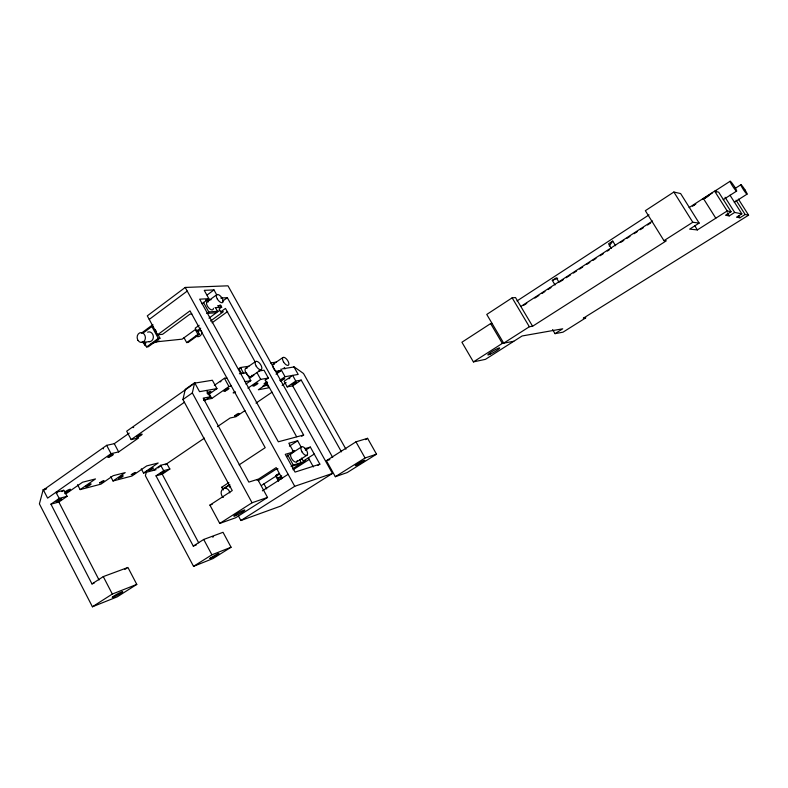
<?xml version="1.0" encoding="UTF-8"?>
<svg xmlns="http://www.w3.org/2000/svg" width="788" height="788" viewBox="0 0 788 788"><rect width="100%" height="100%" fill="white"/><g stroke="black" fill="none" stroke-linecap="round" stroke-linejoin="round"><path stroke-width="1.18" d="M267.536 497.435L252.061 502.754L192.341 392.926L194.656 382.702L185.318 389.302L182.914 399.546L232.253 490.569L209.903 505.108L219.754 523.429L235.71 517.736L267.536 497.435L257.646 479.34L248.831 482.098L203.196 398.127L210.229 396.827L206.594 390.434M46.62 488.757L43.212 489.614L39.4 503.877L92.413 606.78L117.225 596.851L136.787 584.4L127.942 567.468L103.277 576.599L91.979 583.928L50.944 504.172L59.238 498.39L67.098 496.302L63.769 490.294L55.889 492.323L59.238 498.39M146.686 471.096L145.366 475.706L193.533 566.345L212.996 558.564L231.061 547.236L223.024 532.304L203.708 539.455L193.287 546.094L156.014 475.853L163.697 470.653L169.863 469.008L166.829 463.708L160.653 465.304L152.99 470.525M609.222 246.014L612.749 241.089L615.595 245.728M157.876 467.757L158.585 467.166M280.134 380.712L284.695 378.516L280.686 381.087M238.567 516.239L240.882 520.523L280.794 506.044L332.447 473.44L227.988 285.817L185.219 287.443L147.297 315.85L157.58 334.772L162.574 334.299L189.947 314.146L191.878 314.008M149.237 319.416L187.219 291.077M141.397 333.166L152.921 324.597M143.17 332.989L151.867 326.527L153.522 326.39M207.155 294.968L213.991 289.925L216.848 295.067M142.687 341.529L143.574 343.164L144.913 342.179M157.58 334.772L190.007 310.856L265.192 447.683L239.138 464.851M201.955 303.774L208.869 298.682L204.259 290.348L213.991 289.925M207.086 301.824L216.867 294.623M143.761 341.578L146.657 346.947L158.299 338.377L159.954 338.21L157.738 334.142M159.954 338.21L148.321 346.759L146.657 346.947M222.64 301.124L227.338 297.687L303.636 435.015L301.686 436.286M217.508 311.309L208.761 311.94L206.692 313.447L215.469 312.806L217.508 311.309L215.764 308.147M218.611 306.099L220.246 304.907L221.526 307.221L219.084 309.014L220.679 311.91L223.359 311.713L210.563 321.021M157.984 467.816L158.949 467.156M199.147 325.306L195.207 328.172L196.783 331.039L201.304 330.605M208.978 318.145L219.793 310.265M220.679 311.91L225.466 308.423L255.105 361.869M196.783 331.039L200.723 328.172M212.041 322.814L227.643 311.487M184.037 337.747L186.687 342.583L197.946 334.417L199.433 334.27L197.187 330.182M199.433 334.27L188.194 342.416L186.687 342.583M129.232 433.144L114.28 443.674L106.666 445.338L43.399 489.978L45.704 489.397M192.863 384.505L126.701 431.194L131.163 439.576L138.639 437.951L118.653 451.918L111.059 453.661L47.615 498.124L43.212 489.614M182.914 399.546L192.341 392.926M131.163 439.576L184.451 402.235M61.937 491.574L63.769 490.294M214.356 385.332L224.442 378.279L226.846 377.895M241.621 373.768L238.794 368.656L240.419 367.523L248.88 366.243M245.57 368.498L255.617 361.495M208.259 394.68L216.956 388.622L212.366 380.249L194.863 383.096M50.944 504.172L58.844 502.045L67.098 496.302M204.634 400.718L210.229 396.827M77.569 484.699L80.13 489.604L95.496 478.937L82.573 482.217L67.069 493.022L64.783 493.623M205.107 399.703L211.765 398.462L228.973 386.524L231.357 386.1M251.175 376.565L261.242 369.602M249.353 378.378L253.864 375.255L251.461 375.649M273.16 364.253L282.931 357.506M235.09 391.518L233.13 392.877L235.543 392.434M245.895 384.061L250.811 380.673L246.358 372.625L239.414 373.739M110.763 476.671L113.029 480.985L125.193 472.613L113.186 475.686L100.923 484.157L80.13 489.604M247.905 388.169L260.69 379.373L268.363 378.043L264.01 370.212L258.503 371.089M265.261 380.171L268.363 378.043M276.046 374.162L280.981 370.774L278.755 371.138M267.053 383.805L258.346 389.764L268.787 387.814L266.275 383.273M141.298 468.85L143.505 473.007L158.171 462.999L146.706 465.915L131.911 476.041L113.029 480.985M279.976 380.18L285.059 376.713L298.189 374.418L293.796 366.647L303.518 373.502L345.942 449.199M217.458 426.623L230.116 418.004L235.927 416.744L244.96 410.597M165.234 464.792L204.456 438.128M256.011 403.092L272.077 392.168M282.124 385.342L286.133 382.604M295.776 381.087L292.703 375.393L284.143 381.215L287.196 386.898L295.776 381.087L301.203 380.092L341.45 451.849M156.014 475.853L162.22 474.179L169.863 469.008M287.196 386.898L292.683 385.854L301.203 380.092M223.25 490.018L221.753 487.24L228.865 482.581M532.599 326.242L515.5 297.539L512.141 297.834L486.757 314.442L503.699 343.154L529.349 326.754L532.599 326.242L666.323 240.813L663.969 240.675L645.352 210.691L673.858 192.036L680.625 193.562L699.143 223.083L689.677 229.121L697.37 229.919L727.176 210.967L731.047 211.726L718.686 192.193L714.617 191.11L689.096 207.589M229.485 484.728L223.359 488.737L229.998 484.925M289.403 446.185L297.657 440.807L301.223 447.239M517.017 300.937L649.016 214.888M555.057 284.99L552.319 280.429L556.338 277.819L559.086 282.38M612.749 241.089L608.563 243.817L611.399 248.447M492.037 323.385L490.629 323.582L461.916 342.238L473.411 361.899L485.438 359.348L522.109 335.974L562.711 328.803L555.028 333.659L552.585 329.571M286.507 456.548L293.629 451.918L288.822 443.23L297.657 440.807M292.25 452.933L301.637 446.835M520.829 306.483L652.572 220.995M523.734 305.301L526.768 303.341M534.855 298.1L538.894 295.47M541.927 293.51L544.961 291.54M547.985 289.58L551.019 287.61M560.11 281.71L563.193 279.72M566.267 277.721L570.374 275.061M573.447 273.062L576.52 271.062M579.604 269.072L582.677 267.073M586.784 264.413L589.857 262.414M592.94 260.424L596.014 258.425M600.111 255.765L603.194 253.766M607.292 251.106L609.351 249.776M620.747 242.389L623.83 240.379M626.923 238.38L630.016 236.37M634.133 233.701L637.226 231.692M640.309 229.692L643.402 227.693M647.519 225.013L650.612 223.014M256.996 480.059L276.174 467.629L282.005 478.237M258.395 480.65L275.376 469.658L278.006 468.85M305.399 450.293L310.364 447.082L319.849 464.162L317.879 465.422M124.868 569.458L126.917 568.138M715.79 190.509L730.131 181.25M702.6 199.266L712.332 192.991M693.736 205.392L695.804 204.053M705.093 198.064L709.23 195.394M692.455 206.269L694.524 204.939M704.846 198.281L706.905 196.951M296.682 461.866L307.044 455.188M281.799 477.055L277.671 478.375L276.036 475.4L279.041 473.46M300.041 459.916L302.05 458.626M261.892 485.201L278.863 474.258M301.233 462.615L293.294 465.068L291.117 466.476L299.076 464.004L301.233 462.615L299.558 459.601M301.617 458.074L303.291 461.088L314.225 454.046M277.671 478.375L281.68 475.804M292.693 468.712L305.714 460.34L303.291 461.088M293.116 469.776L309.586 459.197M288.93 378.634L289.491 378.279M262.384 490.835L288.122 474.307M734.987 188.519L740.878 184.747M723.256 199.65L736.613 191.1M219.754 523.429L252.061 502.754M473.411 361.899L502.33 343.401L513.766 341.283M663.969 240.675L692.79 222.255L699.143 223.083M92.413 606.78L112.329 594.044L136.787 584.4M326.409 460.684L355.969 441.832L367.582 438.325L376.516 454.174L347.212 472.564L335.324 476.701L326.409 460.684L329.857 459.591M734.278 202.289L747.063 194.143M365.534 439.625L367.582 438.325M240.882 520.523L294.732 486.294L332.447 473.44M731.047 211.726L725.512 215.242L729.215 215.902L734.672 212.445L741.833 213.843L730.003 195.197M741.833 213.843L736.524 217.192L739.902 217.793L745.133 214.494L748.6 215.173L738.395 199.098M748.6 215.173L583.317 318.214L585.819 317.81L562.996 332.181L555.028 333.659M335.324 476.701L365.051 457.995L376.516 454.174M193.533 566.345L211.913 554.791L231.061 547.236M159.127 466.821L159.728 466.466M160.378 466.132L161.008 465.836M552.319 280.429L557.668 278.164M160.782 466.21L161.333 465.984M91.979 583.928L94.156 583.12M193.287 546.094L196.271 544.981M151.129 343.804L158.989 340.928M209.903 505.108L212.208 504.35M319.849 464.162L295.057 472.091L285.266 454.341L293.629 451.918M276.036 475.4L278.105 474.74M304.68 448.727L310.364 447.082M292.259 451.199L294.545 450.539M303.636 435.015L278.331 441.792L199.65 299.184L208.869 298.682M143.505 473.007L156.093 469.707M262.749 386.15L267.398 385.293M216.956 388.622L199.541 391.666L194.656 382.702M245.048 381.658L250.811 380.673M282.025 368.912L294.013 366.962M276.017 371.315L279.119 370.833A4.718 2.147 55.2 0 1 276.293 371.522L275.839 371.187A4.718 2.147 55.2 0 1 273.781 368.754M238.794 368.656L241.217 368.291M270.57 362.963L276.155 362.116M143.574 343.164L145.987 342.918M154.409 342.041L182.097 339.165L195.286 329.571L197.946 334.417M142.076 342.416L150.065 341.588M214.996 307.665L221.842 307.202M217.527 305.833L220.965 305.606M205.589 300.021L211.095 299.716M220.748 298.041L227.338 297.687M221.753 487.24L223.171 488.678M142.224 341.49L145.514 345.853L144.106 343.253M736.061 200.201L745.133 214.494M738.661 215.843L739.902 217.793M725.058 197.256L734.672 212.445M714.617 191.11L727.176 210.967M727.285 212.839L729.215 215.902M703.329 198.399L715.8 218.197M673.858 192.036L692.79 222.255M694.77 225.762L697.37 229.919M512.141 297.834L529.349 326.754M490.629 323.582L502.33 343.401M160.653 465.304L163.697 470.653M355.969 441.832L365.051 457.995M284.192 367.425L285.029 368.912M292.683 385.854L332.703 457.424M280.824 369.109L285.059 376.713M273.613 368.459L273.466 368.183A4.718 2.147 55.2 0 1 274.47 364.125M265.192 380.043L296.603 436.7M308.335 457.838L313.378 466.929M256.858 372.438L260.69 379.373M240.419 367.523L243.768 373.591M203.462 302.346L208.761 311.94M287.669 454.873L293.294 465.068M185.219 287.443L294.732 486.294M224.442 378.279L228.973 386.524M278.164 477.656L279.336 479.784M275.79 476.238L278.558 481.291M263.931 483.881L266.689 488.905M209.283 393.911L211.765 398.462M155.187 329.443L156.29 331.472M151.867 326.527L158.299 338.377M203.708 539.455L211.913 554.791M162.22 474.179L198.684 542.794M114.28 443.674L118.653 451.918M106.666 445.338L111.059 453.661M103.277 576.599L112.329 594.044M58.844 502.045L99.052 579.998M716.253 192.036L716.036 191.563A5.871 0.719 56.8 0 1 716.528 190.932M103.366 448.884A3.132 0.601 -27.3 0 1 103.504 448.648M133.073 427.667A3.162 0.621 -27.5 0 1 133.694 427.263M220.325 381.885A2.975 0.591 -28.4 0 1 220.926 381.49M206.85 393.025A3.25 0.63 -28.3 0 1 210.859 391.508A3.25 0.63 -28.3 0 1 207.707 393.941M267.585 382.682A2.985 0.542 -28.9 0 1 264.029 384.042A2.985 0.542 -28.9 0 1 267.053 381.776M56.775 492.943A2.994 0.532 -27 0 1 57.465 492.628M201.679 331.492A4.62 3.92 83.4 0 1 200.063 335.915A4.62 3.92 83.4 0 1 195.897 336.003M147.632 332.181A4.905 4.098 83.2 0 1 153.315 336.161A4.905 4.098 83.2 0 1 148.932 341.608M213.381 308.305A4.886 2.265 53 0 1 211.312 309.782A4.886 2.265 53 0 1 207.51 306.256L207.195 305.675A4.886 2.265 53 0 1 208.554 301.814M281.375 477.055A4.708 4.078 73.8 0 1 280.774 479.478M229.653 487.22A5.014 4.265 74.1 0 1 230.579 486.442M223.368 497.386A5.063 4.295 74.2 0 1 221.999 495.888L221.674 495.278A5.063 4.295 74.2 0 1 224.068 488.373A5.063 4.295 74.2 0 1 229.791 492.874M297.263 460.468A4.955 2.374 57.3 0 1 295.264 462.024A4.955 2.374 57.3 0 1 291.747 458.774L291.412 458.163A4.955 2.374 57.3 0 1 291.038 453.75M251.825 375.334A4.915 2.315 54.8 0 1 248.762 376.063L248.289 375.718A4.915 2.315 54.8 0 1 246.91 374.32M246.496 373.768A4.915 2.315 54.8 0 1 246.132 373.187L245.797 372.606A4.915 2.315 54.8 0 1 246.989 368.36M203.668 399.319A3.211 0.621 -28.2 0 1 203.629 400.442M288.979 378.733A2.807 0.492 -29.1 0 1 289.836 378.063M212.573 537.061A8.688 0.847 -28.7 0 1 213.538 536.766M209.953 558.396C219.852 554.722 223.812 549.384 209.953 558.396M234.706 415.769C240.281 415.187 240.862 410.755 234.706 415.769M291.915 384.642C297.194 384.268 298.465 379.422 291.915 384.642M118.495 477.991C123.302 478.099 126.031 472.701 118.495 477.991M99.583 482.847C104.006 483.123 107.02 477.715 99.583 482.847M148.883 470.091C153.227 470.239 156.29 464.979 148.883 470.091M131.33 474.593C135.3 474.908 138.639 469.648 131.33 474.593M160.585 473.499C164.259 473.805 168.051 468.555 160.585 473.499M745.054 190.007L744.64 189.356A5.624 0.591 56.8 0 0 740.966 185.278A5.624 0.591 56.8 0 0 746.098 193.326A5.624 0.591 56.8 0 0 745.054 190.007M734.554 186.786L734.12 186.096A5.9 0.65 56.7 0 0 730.21 181.801A5.9 0.65 56.7 0 0 735.568 190.233A5.9 0.65 56.7 0 0 734.554 186.786M283.581 361.997L283.266 361.436A4.738 2.118 55.2 0 1 284.921 357.703A4.738 2.118 55.2 0 1 288.812 364.647A4.738 2.118 55.2 0 1 283.581 361.997M256.208 366.184L255.883 365.593A4.935 2.285 54.9 0 1 257.755 361.692A4.935 2.285 54.9 0 1 261.774 368.912A4.935 2.285 54.9 0 1 256.208 366.184M217.33 299.056L217.005 298.475A4.905 2.236 53.1 0 1 219.084 294.988A4.905 2.236 53.1 0 1 223.024 302.07A4.905 2.236 53.1 0 1 217.33 299.056M302.129 452.056L301.784 451.445A4.984 2.344 57.2 0 1 303.419 447.013A4.984 2.344 57.2 0 1 307.527 454.39A4.984 2.344 57.2 0 1 302.129 452.056M137.979 340.357L137.664 339.766A4.955 4.127 83.2 0 1 141.121 332.585A4.955 4.127 83.2 0 1 145.012 339.835A4.955 4.127 83.2 0 1 137.979 340.357M490.136 354.245A6.865 0.798 -30.3 0 0 499.661 348.168A6.865 0.798 -30.3 0 0 491.525 351.862A6.865 0.798 -30.3 0 0 490.136 354.245M137.723 437.015A3.162 0.601 -27.6 0 0 142.155 434.316A3.162 0.601 -27.6 0 0 138.166 435.636A3.162 0.601 -27.6 0 0 137.723 437.015M108.971 457.139A3.142 0.581 -27.4 0 0 113.324 454.479A3.142 0.581 -27.4 0 0 109.296 455.848A3.142 0.581 -27.4 0 0 108.971 457.139M254.337 385.736A2.857 0.522 -28.7 0 0 257.932 383.264A2.857 0.522 -28.7 0 0 254.012 384.869A2.857 0.522 -28.7 0 0 254.337 385.736M225.289 390.956A2.975 0.571 -28.5 0 0 228.983 388.395A2.975 0.571 -28.5 0 0 224.826 390.09A2.975 0.571 -28.5 0 0 225.289 390.956M86.995 486.56A3.054 0.522 -27.3 0 0 91.112 484.009A3.054 0.522 -27.3 0 0 87.044 485.506A3.054 0.522 -27.3 0 0 86.995 486.56M66.468 491.85A2.955 0.512 -27.1 0 0 70.496 489.397A2.955 0.512 -27.1 0 0 66.616 490.776A2.955 0.512 -27.1 0 0 66.468 491.85M235.779 515.598A6.324 0.66 -28.9 0 0 244.812 510.24A6.324 0.66 -28.9 0 0 237.454 513.402A6.324 0.66 -28.9 0 0 235.779 515.598M57.435 501.552A3.103 0.532 -27.1 0 0 61.661 498.981A3.103 0.532 -27.1 0 0 57.563 500.459A3.103 0.532 -27.1 0 0 57.435 501.552M114.506 596.634A5.999 0.552 -28.4 0 0 122.751 591.758A5.999 0.552 -28.4 0 0 115.186 595.186A5.999 0.552 -28.4 0 0 114.506 596.634M357.516 464.851A5.516 0.522 -29.5 0 0 364.795 460.281A5.516 0.522 -29.5 0 0 357.644 463.748A5.516 0.522 -29.5 0 0 357.516 464.851"/></g></svg>
